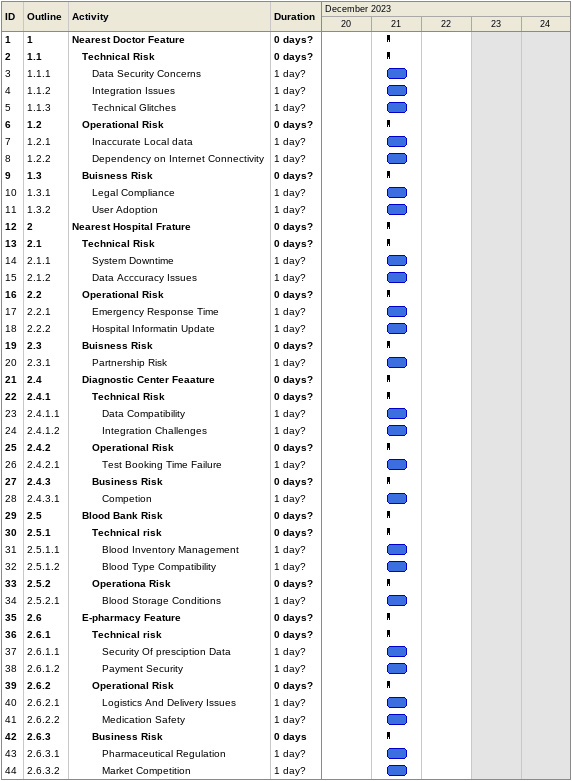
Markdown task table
| ID | WBS | Task | Duration | Start | Finish |
|---|---|---|---|---|---|
| 1 | 1 | **Nearest Doctor Feature** | 0d? | 2023-12-21 | 2023-12-21 |
| 2 | 1.1 | **Technical Risk** | 0d? | 2023-12-21 | 2023-12-21 |
| 3 | 1.1.1 | Data Security Concerns | 1d? | 2023-12-21 | 2023-12-21 |
| 4 | 1.1.2 | Integration Issues | 1d? | 2023-12-21 | 2023-12-21 |
| 5 | 1.1.3 | Technical Glitches | 1d? | 2023-12-21 | 2023-12-21 |
| 6 | 1.2 | **Operational Risk** | 0d? | 2023-12-21 | 2023-12-21 |
| 7 | 1.2.1 | Inaccurate Local data | 1d? | 2023-12-21 | 2023-12-21 |
| 8 | 1.2.2 | Dependency on Internet Connectivity | 1d? | 2023-12-21 | 2023-12-21 |
| 9 | 1.3 | **Buisness Risk** | 0d? | 2023-12-21 | 2023-12-21 |
| 10 | 1.3.1 | Legal Compliance | 1d? | 2023-12-21 | 2023-12-21 |
| 11 | 1.3.2 | User Adoption | 1d? | 2023-12-21 | 2023-12-21 |
| 12 | 2 | **Nearest Hospital Frature** | 0d? | 2023-12-21 | 2023-12-21 |
| 13 | 2.1 | **Technical Risk** | 0d? | 2023-12-21 | 2023-12-21 |
| 14 | 2.1.1 | System Downtime | 1d? | 2023-12-21 | 2023-12-21 |
| 15 | 2.1.2 | Data Acccuracy Issues | 1d? | 2023-12-21 | 2023-12-21 |
| 16 | 2.2 | **Operational Risk** | 0d? | 2023-12-21 | 2023-12-21 |
| 17 | 2.2.1 | Emergency Response Time | 1d? | 2023-12-21 | 2023-12-21 |
| 18 | 2.2.2 | Hospital Informatin Update | 1d? | 2023-12-21 | 2023-12-21 |
| 19 | 2.3 | **Buisness Risk** | 0d? | 2023-12-21 | 2023-12-21 |
| 20 | 2.3.1 | Partnership Risk | 1d? | 2023-12-21 | 2023-12-21 |
| 21 | 2.4 | **Diagnostic Center Feaature** | 0d? | 2023-12-21 | 2023-12-21 |
| 22 | 2.4.1 | **Technical Risk** | 0d? | 2023-12-21 | 2023-12-21 |
| 23 | 2.4.1.1 | Data Compatibility | 1d? | 2023-12-21 | 2023-12-21 |
| 24 | 2.4.1.2 | Integration Challenges | 1d? | 2023-12-21 | 2023-12-21 |
| 25 | 2.4.2 | **Operational Risk** | 0d? | 2023-12-21 | 2023-12-21 |
| 26 | 2.4.2.1 | Test Booking Time Failure | 1d? | 2023-12-21 | 2023-12-21 |
| 27 | 2.4.3 | **Business Risk** | 0d? | 2023-12-21 | 2023-12-21 |
| 28 | 2.4.3.1 | Competion | 1d? | 2023-12-21 | 2023-12-21 |
| 29 | 2.5 | **Blood Bank Risk** | 0d? | 2023-12-21 | 2023-12-21 |
| 30 | 2.5.1 | **Technical risk** | 0d? | 2023-12-21 | 2023-12-21 |
| 31 | 2.5.1.1 | Blood Inventory Management | 1d? | 2023-12-21 | 2023-12-21 |
| 32 | 2.5.1.2 | Blood Type Compatibility | 1d? | 2023-12-21 | 2023-12-21 |
| 33 | 2.5.2 | **Operationa Risk** | 0d? | 2023-12-21 | 2023-12-21 |
| 34 | 2.5.2.1 | Blood Storage Conditions | 1d? | 2023-12-21 | 2023-12-21 |
| 35 | 2.6 | **E-pharmacy Feature** | 0d? | 2023-12-21 | 2023-12-21 |
| 36 | 2.6.1 | **Technical risk** | 0d? | 2023-12-21 | 2023-12-21 |
| 37 | 2.6.1.1 | Security Of presciption Data | 1d? | 2023-12-21 | 2023-12-21 |
| 38 | 2.6.1.2 | Payment Security | 1d? | 2023-12-21 | 2023-12-21 |
| 39 | 2.6.2 | **Operational Risk** | 0d? | 2023-12-21 | 2023-12-21 |
| 40 | 2.6.2.1 | Logistics And Delivery Issues | 1d? | 2023-12-21 | 2023-12-21 |
| 41 | 2.6.2.2 | Medication Safety | 1d? | 2023-12-21 | 2023-12-21 |
| 42 | 2.6.3 | **Business Risk** | 0d | 2023-12-21 | 2023-12-21 |
| 43 | 2.6.3.1 | Pharmaceutical Regulation | 1d? | 2023-12-21 | 2023-12-21 |
| 44 | 2.6.3.2 | Market Competition | 1d? | 2023-12-21 | 2023-12-21 |
